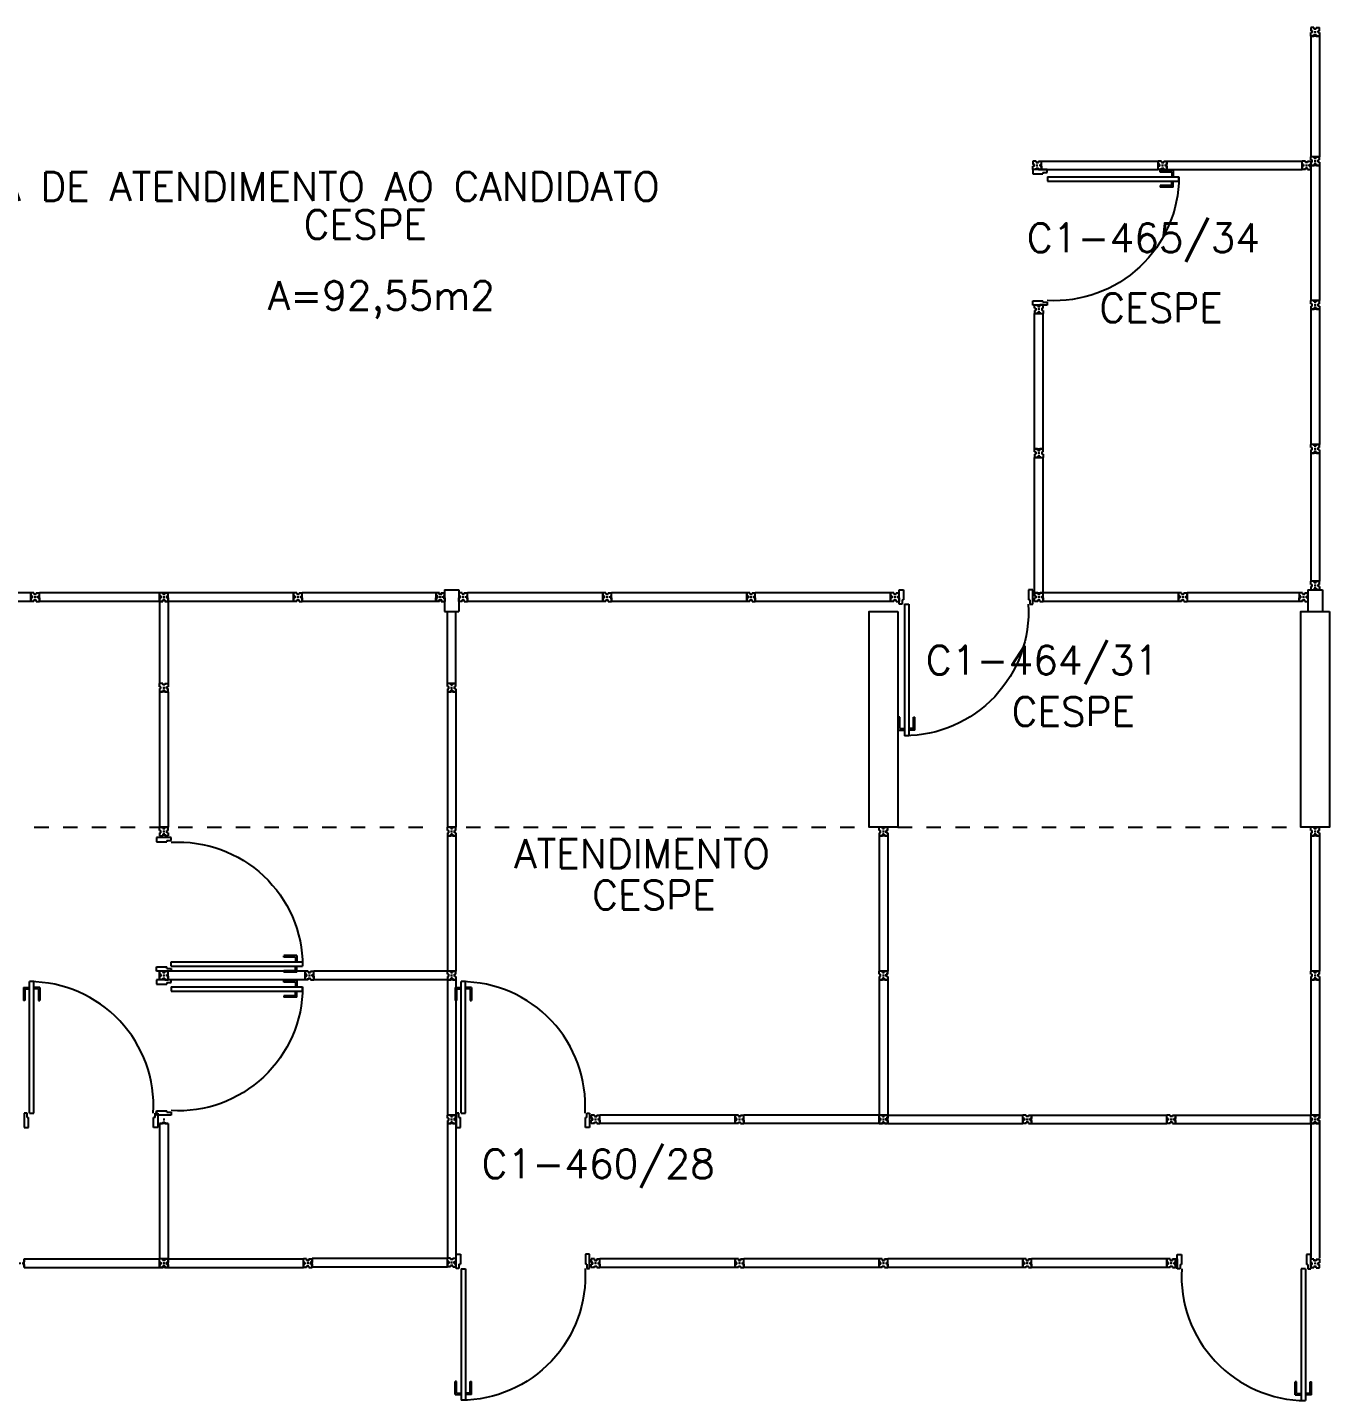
# Model space of a CAD drawing. Extents: x -16 to 243, y 482 to 579.
# Drawn here: x -8.66 to 0.38, y 520.24 to 529.79 of the extents above; entities that cross this region are included whole.
import ezdxf

# ---------------------------------------------------------------- set-up
doc = ezdxf.new("R2010")
doc.units = 0
doc.header["$LTSCALE"] = 0.02
doc.header["$MEASUREMENT"] = 0
doc.linetypes.add('HIDDEN2', pattern=[0.1875, 0.125, -0.0625])
doc.layers.get('0').update_dxf_attribs({"linetype": 'CONTINUOUS'})
for name, color, linetype in [('AREA', 2, 'CONTINUOUS'), ('CENTRO_DE_CUSTO', 1, 'CONTINUOUS'), ('DIV', 2, 'CONTINUOUS'), ('ESTR', 3, 'CONTINUOUS'), ('PROJ', 1, 'HIDDEN2'), ('TEXTO', 2, 'CONTINUOUS'), ('TEXTO-ENDEREÇO', 2, 'CONTINUOUS')]:
    doc.layers.add(name, color=color, linetype=linetype)
doc.styles.add('UNB-100', font='simplex.shx', dxfattribs={"height": 0.2})
doc.styles.add('UNB-100-1', font='simplex.shx', dxfattribs={"height": 0.2})

# ---------------------------------------------------------------- blocks, each defined once
blk = doc.blocks.new('PILAR-SLN')
blk.add_lwpolyline([(0.1973, -42.9698), (0.1973, -44.4698), (-0.0027, -44.4698), (-0.0027, -42.9698)], close=True)
blk = doc.blocks.new('DIVMT-SLN')
for p, q in [((-0.03, 0.03), (-0.03, 0.006)), ((-0.008, 0.03), (-0.03, 0.03)), ((-0.0185, 0.006), (-0.03, 0.006)), ((-0.0185, -0.006), (-0.0185, 0.006)), ((-0.008, 0.03), (-0.008, 0.02)), ((-0.008, 0.02), (0.008, 0.02)), ((-0.0051, 0), (0.0051, 0)), ((0.0051, 0), (-0.0051, 0)), ((-0.0051, 0), (0.0051, 0)), ((0, -0.0051), (0, 0.0051)), ((0, 0.0051), (0, -0.0051)), ((0.008, 0.03), (0.008, 0.02)), ((0.008, 0.03), (0.03, 0.03)), ((0.0205, 0.006), (0.03, 0.006)), ((0.0205, -0.006), (0.0205, 0.006)), ((0.0205, 0.006), (0.0205, -0.006)), ((0.0205, 0.006), (0.03, 0.006)), ((0.97, 0.03), (0.03, 0.03)), ((0.03, 0.006), (0.03, 0.03)), ((0.03, -0.03), (0.03, 0.03)), ((0.03, -0.005), (0.03, 0.005)), ((0.97, -0.03), (0.97, 0.03)), ((0.97, 0.03), (0.97, 0.009)), ((0.97, 0.009), (0.97, 0.027)), ((0.9795, 0.006), (0.97, 0.006)), ((0.97, -0.005), (0.97, 0.005)), ((0.9795, 0.006), (0.9795, -0.006)), ((1.0051, 0), (0.9949, 0)), ((1, 0.0051), (1, -0.0051)), ((-0.0185, -0.006), (-0.03, -0.006)), ((-0.03, -0.03), (-0.03, -0.006)), ((-0.008, -0.03), (-0.03, -0.03)), ((-0.008, -0.03), (-0.008, -0.02)), ((-0.008, -0.02), (0.008, -0.02)), ((0.008, -0.03), (0.008, -0.02)), ((0.008, -0.03), (0.03, -0.03)), ((0.0205, -0.006), (0.03, -0.006)), ((0.0205, -0.006), (0.03, -0.006)), ((0.03, -0.006), (0.03, -0.03)), ((0.97, -0.03), (0.03, -0.03)), ((0.9795, -0.006), (0.97, -0.006)), ((0.97, -0.009), (0.97, -0.027))]:
    blk.add_line(p, q)
blk = doc.blocks.new('MTT-SLN')
for p, q in [((-0.008, 0.03), (-0.03, 0.03)), ((-0.03, 0.03), (-0.03, 0.006)), ((-0.0185, 0.006), (-0.03, 0.006)), ((-0.0185, -0.006), (-0.0185, 0.006)), ((-0.008, 0.03), (-0.008, 0.02)), ((-0.008, 0.02), (0.008, 0.02)), ((-0.0051, 0), (0.0051, 0)), ((0, -0.0051), (0, 0.0051)), ((0.008, 0.03), (0.03, 0.03)), ((0.008, 0.03), (0.008, 0.02)), ((0.0205, -0.006), (0.0205, 0.006)), ((0.0205, 0.006), (0.03, 0.006)), ((0.03, 0.006), (0.03, 0.03)), ((-0.03, -0.03), (-0.03, -0.006)), ((-0.0185, -0.006), (-0.03, -0.006)), ((-0.008, -0.03), (-0.03, -0.03)), ((-0.008, -0.02), (0.008, -0.02)), ((-0.008, -0.03), (-0.008, -0.02)), ((0.008, -0.03), (0.008, -0.02)), ((0.008, -0.03), (0.03, -0.03)), ((0.0205, -0.006), (0.03, -0.006)), ((0.03, -0.006), (0.03, -0.03))]:
    blk.add_line(p, q)
blk = doc.blocks.new('PDV2E-SLN')
at = {"layer": 'DIV'}
for p, q in [((0.0654, 0.0505), (0.0654, 0.9647)), ((0.0954, 0.9647), (0.0654, 0.9647)), ((0.0954, 0.0505), (0.0954, 0.9647)), ((0.0494, 0.05), (0.0293, 0.05)), ((0.0293, 0.05), (0.0293, 0.0347)), ((0.0293, 0.035), (0.0293, -0.035)), ((0.0494, 0.0199), (0.0494, 0.05)), ((0.0494, 0.0199), (0.0593, 0.0199)), ((0.0593, -0.05), (0.0593, 0.0199)), ((0.0654, 0.0505), (0.0954, 0.0505)), ((0.9279, -0.05), (0.9279, 0.0199)), ((0.9378, 0.0199), (0.9279, 0.0199)), ((0.9378, 0.05), (0.9579, 0.05)), ((0.9378, 0.0199), (0.9378, 0.05)), ((0.9579, 0.05), (0.9579, 0.0347)), ((0.9579, 0.035), (0.9579, -0.035)), ((0.0293, -0.035), (0.0293, -0.05)), ((0.0293, -0.05), (0.0593, -0.05)), ((0.9579, -0.05), (0.9279, -0.05)), ((0.9579, -0.035), (0.9579, -0.05))]:
    blk.add_line(p, q, dxfattribs=at)
at = {"layer": 'DIV', "color": 1}
for p, q in [((0.0229, 0.9247), (0.0629, 0.9247)), ((0.0229, 0.9247), (0.0229, 0.8347)), ((0.0329, 0.9147), (0.0629, 0.9147)), ((0.0329, 0.9147), (0.0329, 0.8347)), ((0.1375, 0.9247), (0.0975, 0.9247)), ((0.1275, 0.9147), (0.0975, 0.9147)), ((0.1275, 0.9147), (0.1275, 0.8347)), ((0.1375, 0.9247), (0.1375, 0.8347)), ((0.0329, 0.8347), (0.023, 0.8347)), ((0.1275, 0.8347), (0.1374, 0.8347))]:
    blk.add_line(p, q, dxfattribs=at)
blk.add_arc((0.063, 0.1004), 0.8643, 356.65497, 89.84361, dxfattribs=at)
blk = doc.blocks.new('PDV2D-SLN')
at = {"layer": 'DIV'}
for p, q in [((0.0299, 0.05), (0.0599, 0.05)), ((0.0299, 0.035), (0.0299, 0.05)), ((0.0299, -0.035), (0.0299, 0.035)), ((0.0599, 0.05), (0.0599, -0.0199)), ((0.9412, 0.05), (0.9412, -0.0199)), ((0.9712, 0.05), (0.9412, 0.05)), ((0.9712, 0.035), (0.9712, 0.05)), ((0.9712, -0.035), (0.9712, 0.035)), ((0.0299, -0.05), (0.0299, -0.0347)), ((0.05, -0.05), (0.0299, -0.05)), ((0.05, -0.0199), (0.0599, -0.0199)), ((0.05, -0.0199), (0.05, -0.05)), ((0.0787, -0.0505), (0.1087, -0.0505)), ((0.0787, -0.0505), (0.0787, -0.9647)), ((0.1087, -0.0505), (0.1087, -0.9647)), ((0.9512, -0.0199), (0.9412, -0.0199)), ((0.9512, -0.0199), (0.9512, -0.05)), ((0.9512, -0.05), (0.9712, -0.05)), ((0.9712, -0.05), (0.9712, -0.0347)), ((0.1087, -0.9647), (0.0787, -0.9647))]:
    blk.add_line(p, q, dxfattribs=at)
at = {"layer": 'DIV', "color": 1}
for p, q in [((0.0362, -0.9247), (0.0362, -0.8347)), ((0.0462, -0.8347), (0.0364, -0.8347)), ((0.0462, -0.9147), (0.0462, -0.8347)), ((0.1409, -0.9147), (0.1409, -0.8347)), ((0.1409, -0.8347), (0.1507, -0.8347)), ((0.1509, -0.9247), (0.1509, -0.8347)), ((0.0362, -0.9247), (0.0763, -0.9247)), ((0.0462, -0.9147), (0.0763, -0.9147)), ((0.1409, -0.9147), (0.1108, -0.9147)), ((0.1509, -0.9247), (0.1108, -0.9247))]:
    blk.add_line(p, q, dxfattribs=at)
blk.add_arc((0.0764, -0.1004), 0.8643, 270.15639, 3.34503, dxfattribs=at)

msp = doc.modelspace()

# ---------------------------------------------------------------- linework, layer by layer
at = {"layer": 'DIV'}
for p, q in [((0.2541, 529.7252), (0.2751, 529.7252)), ((0.3141, 529.7252), (0.2541, 529.7252)), ((0.2541, 529.7252), (0.2541, 528.8869)), ((0.2751, 529.7252), (0.2571, 529.7252)), ((0.2781, 529.7347), (0.2781, 529.7252)), ((0.2781, 529.7347), (0.2901, 529.7347)), ((0.279, 529.7552), (0.2892, 529.7552)), ((0.2891, 529.7252), (0.2791, 529.7252)), ((0.2841, 529.7603), (0.2841, 529.7501)), ((0.2901, 529.7347), (0.2901, 529.7252)), ((0.2931, 529.7252), (0.3111, 529.7252)), ((0.3141, 529.7252), (0.3141, 528.8869)), ((-1.6173, 528.8569), (-0.8059, 528.8569)), ((-1.6173, 528.7969), (-1.6173, 528.8569)), ((-0.8059, 528.7969), (-0.8059, 528.8569)), ((0.3141, 528.8869), (0.2541, 528.8869)), ((0.2541, 528.8649), (0.2541, 528.8869)), ((0.2781, 528.8869), (0.2541, 528.8869)), ((0.2541, 528.8649), (0.2641, 528.8649)), ((0.2541, 528.8489), (0.2541, 528.8269)), ((0.2541, 528.8489), (0.2641, 528.8489)), ((0.2641, 528.8489), (0.2641, 528.8649)), ((0.2781, 528.8774), (0.2781, 528.8869)), ((0.2781, 528.8774), (0.2781, 528.8869)), ((0.2781, 528.8774), (0.2901, 528.8774)), ((0.2901, 528.8774), (0.2781, 528.8774)), ((0.279, 528.8569), (0.2892, 528.8569)), ((0.2892, 528.8569), (0.279, 528.8569)), ((0.2891, 528.8869), (0.2791, 528.8869)), ((0.2841, 528.8518), (0.2841, 528.862)), ((0.2841, 528.862), (0.2841, 528.8518)), ((0.2841, 528.8518), (0.2841, 528.862)), ((0.2901, 528.8774), (0.2901, 528.8869)), ((0.2901, 528.8774), (0.2901, 528.8869)), ((0.2901, 528.8869), (0.3141, 528.8869)), ((0.3041, 528.8489), (0.3041, 528.8649)), ((0.3141, 528.8649), (0.3041, 528.8649)), ((0.3141, 528.8489), (0.3041, 528.8489)), ((0.3141, 528.8649), (0.3141, 528.8869)), ((0.3141, 528.8489), (0.3141, 528.8269)), ((-1.6173, 528.7969), (-0.8059, 528.7969)), ((0.2541, 528.8269), (0.2781, 528.8269)), ((0.2901, 528.8384), (0.2781, 528.8384)), ((0.2781, 528.8384), (0.2781, 528.8269)), ((0.2901, 528.8384), (0.2901, 528.8269)), ((0.3141, 528.8269), (0.2901, 528.8269)), ((0.279, 526.8569), (0.2892, 526.8569)), ((0.2841, 526.862), (0.2841, 526.8518)), ((0.2541, 526.8269), (0.2751, 526.8269)), ((0.3141, 526.8269), (0.2541, 526.8269)), ((0.2541, 526.8269), (0.2541, 525.9369)), ((0.2751, 526.8269), (0.2571, 526.8269)), ((0.2781, 526.8364), (0.2781, 526.8269)), ((0.2781, 526.8364), (0.2901, 526.8364)), ((0.2891, 526.8269), (0.2791, 526.8269)), ((0.2901, 526.8364), (0.2901, 526.8269)), ((0.2931, 526.8269), (0.3111, 526.8269)), ((0.3141, 526.8269), (0.3141, 525.9369)), ((0.3141, 525.9369), (0.2541, 525.9369)), ((0.2541, 525.9149), (0.2541, 525.9369)), ((0.2781, 525.9369), (0.2541, 525.9369)), ((0.2541, 525.9149), (0.2641, 525.9149)), ((0.2541, 525.8989), (0.2541, 525.8769)), ((0.2541, 525.8989), (0.2641, 525.8989)), ((0.2641, 525.8989), (0.2641, 525.9149)), ((0.2781, 525.9274), (0.2781, 525.9369)), ((0.2781, 525.9274), (0.2781, 525.9369)), ((0.2781, 525.9274), (0.2901, 525.9274)), ((0.2901, 525.9274), (0.2781, 525.9274)), ((0.279, 525.9069), (0.2892, 525.9069)), ((0.2892, 525.9069), (0.279, 525.9069)), ((0.2891, 525.9369), (0.2791, 525.9369)), ((0.2841, 525.9018), (0.2841, 525.912)), ((0.2841, 525.912), (0.2841, 525.9018)), ((0.2841, 525.9018), (0.2841, 525.912)), ((0.2901, 525.9274), (0.2901, 525.9369)), ((0.2901, 525.9274), (0.2901, 525.9369)), ((0.2901, 525.9369), (0.3141, 525.9369)), ((0.3041, 525.8989), (0.3041, 525.9149)), ((0.3141, 525.9149), (0.3041, 525.9149)), ((0.3141, 525.8989), (0.3041, 525.8989)), ((0.3141, 525.9149), (0.3141, 525.9369)), ((0.3141, 525.8989), (0.3141, 525.8769)), ((-8.6189, 525.8569), (-8.6409, 525.8569)), ((-8.6409, 525.8569), (-8.6409, 525.8329)), ((-8.6294, 525.8329), (-8.6409, 525.8329)), ((-8.6409, 525.7969), (-8.6409, 525.8209)), ((-8.6294, 525.8209), (-8.6409, 525.8209)), ((-8.6189, 525.7969), (-8.6409, 525.7969)), ((-8.6294, 525.8209), (-8.6294, 525.8329)), ((-8.6189, 525.8569), (-8.6189, 525.8469)), ((-8.6189, 525.8469), (-8.6029, 525.8469)), ((-8.6189, 525.8069), (-8.6029, 525.8069)), ((-8.6189, 525.7969), (-8.6189, 525.8069)), ((-8.616, 525.8269), (-8.6058, 525.8269)), ((-8.6058, 525.8269), (-8.616, 525.8269)), ((-8.616, 525.8269), (-8.6058, 525.8269)), ((-8.6109, 525.832), (-8.6109, 525.8218)), ((-8.6109, 525.8218), (-8.6109, 525.832)), ((-8.6029, 525.8569), (-8.5809, 525.8569)), ((-8.6029, 525.8569), (-8.6029, 525.8469)), ((-8.6029, 525.7969), (-8.6029, 525.8069)), ((-8.6029, 525.7969), (-8.5809, 525.7969)), ((-8.5904, 525.8329), (-8.5809, 525.8329)), ((-8.5904, 525.8329), (-8.5904, 525.8209)), ((-8.5904, 525.8209), (-8.5904, 525.8329)), ((-8.5904, 525.8329), (-8.5809, 525.8329)), ((-8.5904, 525.8209), (-8.5809, 525.8209)), ((-8.5904, 525.8209), (-8.5809, 525.8209)), ((-8.5809, 525.7969), (-8.5809, 525.8569)), ((-8.5809, 525.8329), (-8.5809, 525.8569)), ((-7.7459, 525.8569), (-8.5809, 525.8569)), ((-8.5809, 525.8219), (-8.5809, 525.8319)), ((-8.5809, 525.8209), (-8.5809, 525.7969)), ((-7.7459, 525.7969), (-8.5809, 525.7969)), ((-7.7459, 525.8569), (-7.7459, 525.8359)), ((-7.7459, 525.7969), (-7.7459, 525.8569)), ((-7.7239, 525.8569), (-7.7459, 525.8569)), ((-7.7459, 525.8569), (-7.7459, 525.8329)), ((-7.6859, 525.8569), (-7.7459, 525.8569)), ((-7.7459, 525.8349), (-7.7459, 525.8569)), ((-7.7219, 525.8569), (-7.7459, 525.8569)), ((-7.7459, 525.8359), (-7.7459, 525.8539)), ((-7.7459, 525.8349), (-7.7359, 525.8349)), ((-7.7364, 525.8329), (-7.7459, 525.8329)), ((-7.7344, 525.8329), (-7.7459, 525.8329)), ((-7.7459, 525.8219), (-7.7459, 525.8319)), ((-7.7364, 525.8209), (-7.7459, 525.8209)), ((-7.7459, 525.7969), (-7.7459, 525.8209)), ((-7.7344, 525.8209), (-7.7459, 525.8209)), ((-7.7459, 525.8189), (-7.7459, 525.7969)), ((-7.7459, 525.8189), (-7.7359, 525.8189)), ((-7.7459, 525.8179), (-7.7459, 525.7999)), ((-7.7239, 525.7969), (-7.7459, 525.7969)), ((-7.7459, 525.7969), (-7.7219, 525.7969)), ((-7.7459, 525.7969), (-7.7459, 525.2269)), ((-7.7364, 525.8329), (-7.7364, 525.8209)), ((-7.7359, 525.8189), (-7.7359, 525.8349)), ((-7.7344, 525.8209), (-7.7344, 525.8329)), ((-7.7239, 525.8569), (-7.7239, 525.8469)), ((-7.7239, 525.8469), (-7.7079, 525.8469)), ((-7.7239, 525.8069), (-7.7079, 525.8069)), ((-7.7239, 525.7969), (-7.7239, 525.8069)), ((-7.7219, 525.8474), (-7.7219, 525.8569)), ((-7.7219, 525.8474), (-7.7219, 525.8569)), ((-7.7219, 525.8474), (-7.7099, 525.8474)), ((-7.7099, 525.8474), (-7.7219, 525.8474)), ((-7.7099, 525.8084), (-7.7219, 525.8084)), ((-7.7219, 525.8084), (-7.7219, 525.7969)), ((-7.7108, 525.8269), (-7.721, 525.8269)), ((-7.721, 525.8269), (-7.7108, 525.8269)), ((-7.7108, 525.8269), (-7.721, 525.8269)), ((-7.721, 525.8269), (-7.7108, 525.8269)), ((-7.721, 525.8269), (-7.7108, 525.8269)), ((-7.7108, 525.8269), (-7.721, 525.8269)), ((-7.7109, 525.8569), (-7.7209, 525.8569)), ((-7.7159, 525.832), (-7.7159, 525.8218)), ((-7.7159, 525.832), (-7.7159, 525.8218)), ((-7.7159, 525.8218), (-7.7159, 525.832)), ((-7.7159, 525.8218), (-7.7159, 525.832)), ((-7.7159, 525.832), (-7.7159, 525.8218)), ((-7.7159, 525.8218), (-7.7159, 525.832)), ((-7.7099, 525.8474), (-7.7099, 525.8569)), ((-7.7099, 525.8474), (-7.7099, 525.8569)), ((-7.7099, 525.8569), (-7.6859, 525.8569)), ((-7.7099, 525.8084), (-7.7099, 525.7969)), ((-7.6859, 525.7969), (-7.7099, 525.7969)), ((-7.7079, 525.8569), (-7.6859, 525.8569)), ((-7.7079, 525.8569), (-7.7079, 525.8469)), ((-7.7079, 525.7969), (-7.7079, 525.8069)), ((-7.7079, 525.7969), (-7.6859, 525.7969)), ((-7.6959, 525.8189), (-7.6959, 525.8349)), ((-7.6859, 525.8349), (-7.6959, 525.8349)), ((-7.6859, 525.8189), (-7.6959, 525.8189)), ((-7.6954, 525.8329), (-7.6859, 525.8329)), ((-7.6954, 525.8329), (-7.6954, 525.8209)), ((-7.6954, 525.8209), (-7.6954, 525.8329)), ((-7.6954, 525.8329), (-7.6859, 525.8329)), ((-7.6954, 525.8209), (-7.6859, 525.8209)), ((-7.6954, 525.8209), (-7.6859, 525.8209)), ((-7.6859, 525.7969), (-7.6859, 525.8569)), ((-7.6859, 525.8329), (-7.6859, 525.8569)), ((-6.8145, 525.8569), (-7.6859, 525.8569)), ((-7.6859, 525.8349), (-7.6859, 525.8569)), ((-7.6859, 525.8219), (-7.6859, 525.8319)), ((-7.6859, 525.8209), (-7.6859, 525.7969)), ((-7.6859, 525.8189), (-7.6859, 525.7969)), ((-6.8145, 525.7969), (-7.6859, 525.7969)), ((-7.6859, 525.7969), (-7.6859, 525.2269)), ((-6.8145, 525.8569), (-6.8145, 525.8359)), ((-6.8145, 525.7969), (-6.8145, 525.8569)), ((-6.7925, 525.8569), (-6.8145, 525.8569)), ((-6.8145, 525.8569), (-6.8145, 525.8329)), ((-6.8145, 525.8359), (-6.8145, 525.8539)), ((-6.805, 525.8329), (-6.8145, 525.8329)), ((-6.803, 525.8329), (-6.8145, 525.8329)), ((-6.8145, 525.8219), (-6.8145, 525.8319)), ((-6.805, 525.8209), (-6.8145, 525.8209)), ((-6.8145, 525.7969), (-6.8145, 525.8209)), ((-6.803, 525.8209), (-6.8145, 525.8209)), ((-6.8145, 525.8179), (-6.8145, 525.7999)), ((-6.7925, 525.7969), (-6.8145, 525.7969)), ((-6.805, 525.8329), (-6.805, 525.8209)), ((-6.803, 525.8209), (-6.803, 525.8329)), ((-6.7925, 525.8569), (-6.7925, 525.8469)), ((-6.7925, 525.8469), (-6.7765, 525.8469)), ((-6.7925, 525.8069), (-6.7765, 525.8069)), ((-6.7925, 525.7969), (-6.7925, 525.8069)), ((-6.7794, 525.8269), (-6.7896, 525.8269)), ((-6.7896, 525.8269), (-6.7794, 525.8269)), ((-6.7794, 525.8269), (-6.7896, 525.8269)), ((-6.7896, 525.8269), (-6.7794, 525.8269)), ((-6.7845, 525.832), (-6.7845, 525.8218)), ((-6.7845, 525.832), (-6.7845, 525.8218)), ((-6.7845, 525.8218), (-6.7845, 525.832)), ((-6.7765, 525.8569), (-6.7545, 525.8569)), ((-6.7765, 525.8569), (-6.7765, 525.8469)), ((-6.7765, 525.7969), (-6.7765, 525.8069)), ((-6.7765, 525.7969), (-6.7545, 525.7969)), ((-6.764, 525.8329), (-6.7545, 525.8329)), ((-6.764, 525.8329), (-6.764, 525.8209)), ((-6.764, 525.8209), (-6.764, 525.8329)), ((-6.764, 525.8329), (-6.7545, 525.8329)), ((-6.764, 525.8209), (-6.7545, 525.8209)), ((-6.764, 525.8209), (-6.7545, 525.8209)), ((-6.7545, 525.7969), (-6.7545, 525.8569)), ((-6.7545, 525.8329), (-6.7545, 525.8569)), ((-5.8231, 525.8569), (-6.7545, 525.8569)), ((-6.7545, 525.8219), (-6.7545, 525.8319)), ((-6.7545, 525.8209), (-6.7545, 525.7969)), ((-5.8231, 525.7969), (-6.7545, 525.7969)), ((-5.8231, 525.8569), (-5.8231, 525.8359)), ((-5.8231, 525.7969), (-5.8231, 525.8569)), ((-5.8011, 525.8569), (-5.8231, 525.8569)), ((-5.8231, 525.8569), (-5.8231, 525.8329)), ((-5.8231, 525.8359), (-5.8231, 525.8539)), ((-5.8136, 525.8329), (-5.8231, 525.8329)), ((-5.8116, 525.8329), (-5.8231, 525.8329)), ((-5.8231, 525.8219), (-5.8231, 525.8319)), ((-5.8136, 525.8209), (-5.8231, 525.8209)), ((-5.8231, 525.7969), (-5.8231, 525.8209)), ((-5.8116, 525.8209), (-5.8231, 525.8209)), ((-5.8231, 525.8179), (-5.8231, 525.7999)), ((-5.8011, 525.7969), (-5.8231, 525.7969)), ((-5.8136, 525.8329), (-5.8136, 525.8209)), ((-5.8116, 525.8209), (-5.8116, 525.8329)), ((-5.8011, 525.8569), (-5.8011, 525.8469)), ((-5.8011, 525.8469), (-5.7851, 525.8469)), ((-5.8011, 525.8069), (-5.7851, 525.8069)), ((-5.8011, 525.7969), (-5.8011, 525.8069)), ((-5.788, 525.8269), (-5.7982, 525.8269)), ((-5.7982, 525.8269), (-5.788, 525.8269)), ((-5.788, 525.8269), (-5.7982, 525.8269)), ((-5.7982, 525.8269), (-5.788, 525.8269)), ((-5.7931, 525.832), (-5.7931, 525.8218)), ((-5.7931, 525.832), (-5.7931, 525.8218)), ((-5.7931, 525.8218), (-5.7931, 525.832)), ((-5.7851, 525.8569), (-5.7631, 525.8569)), ((-5.7851, 525.8569), (-5.7851, 525.8469)), ((-5.7851, 525.7969), (-5.7851, 525.8069)), ((-5.7851, 525.7969), (-5.7631, 525.7969)), ((-5.7726, 525.8329), (-5.7631, 525.8329)), ((-5.7726, 525.8329), (-5.7726, 525.8209)), ((-5.7726, 525.8209), (-5.7726, 525.8329)), ((-5.7726, 525.8329), (-5.7631, 525.8329)), ((-5.7726, 525.8209), (-5.7631, 525.8209)), ((-5.7726, 525.8209), (-5.7631, 525.8209)), ((-5.7659, 525.8769), (-5.6659, 525.8769)), ((-5.7659, 525.8769), (-5.7659, 525.7269)), ((-5.7659, 525.8569), (-5.7659, 525.7969)), ((-5.7631, 525.7969), (-5.7631, 525.8569)), ((-5.7631, 525.8329), (-5.7631, 525.8569)), ((-5.7631, 525.8219), (-5.7631, 525.8319)), ((-5.7631, 525.8209), (-5.7631, 525.7969)), ((-5.6659, 525.8769), (-5.6659, 525.7269)), ((0.1741, 525.8569), (-0.6059, 525.8569)), ((-0.6059, 525.8569), (-0.6059, 525.7969)), ((0.1741, 525.7969), (-0.6059, 525.7969)), ((0.1741, 525.8569), (0.1741, 525.7969)), ((0.2341, 525.8769), (0.2341, 525.7269)), ((0.2341, 525.8769), (0.3341, 525.8769)), ((0.2541, 525.8769), (0.2781, 525.8769)), ((0.2901, 525.8884), (0.2781, 525.8884)), ((0.2781, 525.8884), (0.2781, 525.8769)), ((0.2901, 525.8884), (0.2901, 525.8769)), ((0.3141, 525.8769), (0.2901, 525.8769)), ((0.3341, 525.8769), (0.3341, 525.7269)), ((-5.7659, 525.7269), (-5.6659, 525.7269)), ((-5.7459, 525.2269), (-5.7459, 525.7269)), ((-5.6859, 525.2269), (-5.6859, 525.7269)), ((0.2341, 525.7269), (0.3341, 525.7269)), ((-5.6859, 525.2269), (-5.7459, 525.2269)), ((-5.7459, 525.2049), (-5.7459, 525.2269)), ((-5.7219, 525.2269), (-5.7459, 525.2269)), ((-5.7219, 525.2174), (-5.7219, 525.2269)), ((-5.7219, 525.2174), (-5.7219, 525.2269)), ((-5.7109, 525.2269), (-5.7209, 525.2269)), ((-5.7099, 525.2174), (-5.7099, 525.2269)), ((-5.7099, 525.2174), (-5.7099, 525.2269)), ((-5.7099, 525.2269), (-5.6859, 525.2269)), ((-5.6859, 525.2049), (-5.6859, 525.2269)), ((-5.7459, 525.2049), (-5.7359, 525.2049)), ((-5.7459, 525.1889), (-5.7459, 525.1669)), ((-5.7459, 525.1889), (-5.7359, 525.1889)), ((-5.7459, 525.1669), (-5.7219, 525.1669)), ((-5.7359, 525.1889), (-5.7359, 525.2049)), ((-5.7219, 525.2174), (-5.7099, 525.2174)), ((-5.7099, 525.2174), (-5.7219, 525.2174)), ((-5.7099, 525.1784), (-5.7219, 525.1784)), ((-5.7219, 525.1784), (-5.7219, 525.1669)), ((-5.721, 525.1969), (-5.7108, 525.1969)), ((-5.7108, 525.1969), (-5.721, 525.1969)), ((-5.7159, 525.1918), (-5.7159, 525.202)), ((-5.7159, 525.202), (-5.7159, 525.1918)), ((-5.7159, 525.1918), (-5.7159, 525.202)), ((-5.7099, 525.1784), (-5.7099, 525.1669)), ((-5.6859, 525.1669), (-5.7099, 525.1669)), ((-5.6959, 525.1889), (-5.6959, 525.2049)), ((-5.6859, 525.2049), (-5.6959, 525.2049)), ((-5.6859, 525.1889), (-5.6959, 525.1889)), ((-5.6859, 525.1889), (-5.6859, 525.1669)), ((-7.6859, 524.2269), (-7.7459, 524.2269)), ((-7.7459, 524.2049), (-7.7459, 524.2269)), ((-7.7219, 524.2269), (-7.7459, 524.2269)), ((-7.7459, 524.2049), (-7.7359, 524.2049)), ((-7.7459, 524.1889), (-7.7459, 524.1669)), ((-7.7459, 524.1889), (-7.7359, 524.1889)), ((-7.7359, 524.1889), (-7.7359, 524.2049)), ((-7.7219, 524.2174), (-7.7219, 524.2269)), ((-7.7219, 524.2174), (-7.7219, 524.2269)), ((-7.7219, 524.2174), (-7.7099, 524.2174)), ((-7.7099, 524.2174), (-7.7219, 524.2174)), ((-7.7099, 524.1784), (-7.7219, 524.1784)), ((-7.7219, 524.1784), (-7.7219, 524.1669)), ((-7.721, 524.1969), (-7.7108, 524.1969)), ((-7.7108, 524.1969), (-7.721, 524.1969)), ((-7.7109, 524.2269), (-7.7209, 524.2269)), ((-5.6859, 524.2269), (-5.7459, 524.2269)), ((-5.7459, 524.2049), (-5.7459, 524.2269)), ((-5.7219, 524.2269), (-5.7459, 524.2269)), ((-5.7459, 524.2049), (-5.7359, 524.2049)), ((-5.7459, 524.1889), (-5.7459, 524.1669)), ((-5.7459, 524.1889), (-5.7359, 524.1889)), ((-5.7359, 524.1889), (-5.7359, 524.2049)), ((-5.7219, 524.2174), (-5.7219, 524.2269)), ((-5.7219, 524.2174), (-5.7219, 524.2269)), ((-5.7219, 524.2174), (-5.7099, 524.2174)), ((-5.7099, 524.2174), (-5.7219, 524.2174)), ((-5.7099, 524.1784), (-5.7219, 524.1784)), ((-5.7219, 524.1784), (-5.7219, 524.1669)), ((-5.721, 524.1969), (-5.7108, 524.1969)), ((-5.7108, 524.1969), (-5.721, 524.1969)), ((-5.7109, 524.2269), (-5.7209, 524.2269)), ((-5.7159, 524.1918), (-5.7159, 524.202)), ((-5.7159, 524.202), (-5.7159, 524.1918)), ((-5.7159, 524.1918), (-5.7159, 524.202)), ((-5.7099, 524.2174), (-5.7099, 524.2269)), ((-5.7099, 524.2174), (-5.7099, 524.2269)), ((-5.7099, 524.2269), (-5.6859, 524.2269)), ((-5.7099, 524.1784), (-5.7099, 524.1669)), ((-5.6959, 524.1889), (-5.6959, 524.2049)), ((-5.6859, 524.2049), (-5.6959, 524.2049)), ((-5.6859, 524.1889), (-5.6959, 524.1889)), ((-5.6859, 524.2049), (-5.6859, 524.2269)), ((-5.6859, 524.1889), (-5.6859, 524.1669)), ((-2.6859, 524.2269), (-2.7459, 524.2269)), ((-2.7459, 524.2049), (-2.7459, 524.2269)), ((-2.7219, 524.2269), (-2.7459, 524.2269)), ((-2.7459, 524.2049), (-2.7359, 524.2049)), ((-2.7459, 524.1889), (-2.7459, 524.1669)), ((-2.7459, 524.1889), (-2.7359, 524.1889)), ((-2.7359, 524.1889), (-2.7359, 524.2049)), ((-2.7219, 524.2174), (-2.7219, 524.2269)), ((-2.7219, 524.2174), (-2.7219, 524.2269)), ((-2.7219, 524.2174), (-2.7099, 524.2174)), ((-2.7099, 524.2174), (-2.7219, 524.2174)), ((-2.7099, 524.1784), (-2.7219, 524.1784)), ((-2.7219, 524.1784), (-2.7219, 524.1669)), ((-2.721, 524.1969), (-2.7108, 524.1969)), ((-2.7108, 524.1969), (-2.721, 524.1969)), ((-2.7109, 524.2269), (-2.7209, 524.2269)), ((-2.7159, 524.1918), (-2.7159, 524.202)), ((-2.7159, 524.202), (-2.7159, 524.1918)), ((-2.7159, 524.1918), (-2.7159, 524.202)), ((-2.7099, 524.2174), (-2.7099, 524.2269)), ((-2.7099, 524.2174), (-2.7099, 524.2269)), ((-2.7099, 524.2269), (-2.6859, 524.2269)), ((-2.7099, 524.1784), (-2.7099, 524.1669)), ((-2.6959, 524.1889), (-2.6959, 524.2049)), ((-2.6859, 524.2049), (-2.6959, 524.2049)), ((-2.6859, 524.1889), (-2.6959, 524.1889)), ((-2.6859, 524.2049), (-2.6859, 524.2269)), ((-2.6859, 524.1889), (-2.6859, 524.1669)), ((0.3141, 524.2269), (0.2541, 524.2269)), ((0.2541, 524.2049), (0.2541, 524.2269)), ((0.2781, 524.2269), (0.2541, 524.2269)), ((0.2541, 524.2049), (0.2641, 524.2049)), ((0.2541, 524.1889), (0.2541, 524.1669)), ((0.2541, 524.1889), (0.2641, 524.1889)), ((0.2641, 524.1889), (0.2641, 524.2049)), ((0.2781, 524.2174), (0.2781, 524.2269)), ((0.2781, 524.2174), (0.2781, 524.2269)), ((0.2781, 524.2174), (0.2901, 524.2174)), ((0.2901, 524.2174), (0.2781, 524.2174)), ((0.2901, 524.1784), (0.2781, 524.1784)), ((0.2781, 524.1784), (0.2781, 524.1669)), ((0.279, 524.1969), (0.2892, 524.1969)), ((0.2892, 524.1969), (0.279, 524.1969)), ((0.2891, 524.2269), (0.2791, 524.2269)), ((0.2841, 524.1918), (0.2841, 524.202)), ((0.2841, 524.202), (0.2841, 524.1918)), ((0.2841, 524.1918), (0.2841, 524.202)), ((0.2901, 524.2174), (0.2901, 524.2269)), ((0.2901, 524.2174), (0.2901, 524.2269)), ((0.2901, 524.2269), (0.3141, 524.2269)), ((0.2901, 524.1784), (0.2901, 524.1669)), ((0.3041, 524.1889), (0.3041, 524.2049)), ((0.3141, 524.2049), (0.3041, 524.2049)), ((0.3141, 524.1889), (0.3041, 524.1889)), ((0.3141, 524.2049), (0.3141, 524.2269)), ((0.3141, 524.1889), (0.3141, 524.1669)), ((-7.7459, 524.1669), (-7.7219, 524.1669)), ((-5.7459, 524.1669), (-5.7219, 524.1669)), ((-5.6859, 524.1669), (-5.7099, 524.1669)), ((-2.7459, 524.1669), (-2.7219, 524.1669)), ((-2.6859, 524.1669), (-2.7099, 524.1669)), ((0.2541, 524.1669), (0.2781, 524.1669)), ((0.3141, 524.1669), (0.2901, 524.1669)), ((-7.7459, 523.2269), (-7.7459, 523.2059)), ((-7.7459, 523.1669), (-7.7459, 523.2269)), ((-7.7239, 523.2269), (-7.7459, 523.2269)), ((-7.7459, 523.2269), (-7.7459, 523.2029)), ((-7.7459, 523.2059), (-7.7459, 523.2239)), ((-7.7239, 523.2269), (-7.7239, 523.2169)), ((-7.7079, 523.2269), (-7.6859, 523.2269)), ((-7.7079, 523.2269), (-7.7079, 523.2169)), ((-6.7345, 523.2269), (-7.6859, 523.2269)), ((-7.6859, 523.1669), (-7.6859, 523.2269)), ((-7.6859, 523.2029), (-7.6859, 523.2269)), ((-6.7345, 523.2269), (-6.7345, 523.2059)), ((-6.7345, 523.1669), (-6.7345, 523.2269)), ((-6.7125, 523.2269), (-6.7345, 523.2269)), ((-6.7345, 523.2269), (-6.7345, 523.2029)), ((-6.7345, 523.2059), (-6.7345, 523.2239)), ((-6.7125, 523.2269), (-6.7125, 523.2169)), ((-6.6965, 523.2269), (-6.6745, 523.2269)), ((-6.6965, 523.2269), (-6.6965, 523.2169)), ((-6.6745, 523.1669), (-6.6745, 523.2269)), ((-6.6745, 523.2029), (-6.6745, 523.2269)), ((-5.7431, 523.2269), (-6.6745, 523.2269)), ((-7.7364, 523.2029), (-7.7459, 523.2029)), ((-7.7344, 523.2029), (-7.7459, 523.2029)), ((-7.7459, 523.1919), (-7.7459, 523.2019)), ((-7.7364, 523.1909), (-7.7459, 523.1909)), ((-7.7459, 523.1669), (-7.7459, 523.1909)), ((-7.7344, 523.1909), (-7.7459, 523.1909)), ((-7.7459, 523.1879), (-7.7459, 523.1699)), ((-7.7239, 523.1669), (-7.7459, 523.1669)), ((-7.7364, 523.2029), (-7.7364, 523.1909)), ((-7.7344, 523.1909), (-7.7344, 523.2029)), ((-7.7239, 523.2169), (-7.7079, 523.2169)), ((-7.7239, 523.1769), (-7.7079, 523.1769)), ((-7.7239, 523.1669), (-7.7239, 523.1769)), ((-7.7108, 523.1969), (-7.721, 523.1969)), ((-7.721, 523.1969), (-7.7108, 523.1969)), ((-7.7108, 523.1969), (-7.721, 523.1969)), ((-7.721, 523.1969), (-7.7108, 523.1969)), ((-7.7159, 523.202), (-7.7159, 523.1918)), ((-7.7159, 523.202), (-7.7159, 523.1918)), ((-7.7159, 523.1918), (-7.7159, 523.202)), ((-7.7079, 523.1669), (-7.7079, 523.1769)), ((-7.7079, 523.1669), (-7.6859, 523.1669)), ((-7.6954, 523.2029), (-7.6859, 523.2029)), ((-7.6954, 523.2029), (-7.6954, 523.1909)), ((-7.6954, 523.1909), (-7.6954, 523.2029)), ((-7.6954, 523.2029), (-7.6859, 523.2029)), ((-7.6954, 523.1909), (-7.6859, 523.1909)), ((-7.6954, 523.1909), (-7.6859, 523.1909)), ((-7.6859, 523.1919), (-7.6859, 523.2019)), ((-7.6859, 523.1909), (-7.6859, 523.1669)), ((-6.7345, 523.1669), (-7.6859, 523.1669)), ((-6.725, 523.2029), (-6.7345, 523.2029)), ((-6.723, 523.2029), (-6.7345, 523.2029)), ((-6.7345, 523.1919), (-6.7345, 523.2019)), ((-6.725, 523.1909), (-6.7345, 523.1909)), ((-6.7345, 523.1669), (-6.7345, 523.1909)), ((-6.723, 523.1909), (-6.7345, 523.1909)), ((-6.7345, 523.1879), (-6.7345, 523.1699)), ((-6.7125, 523.1669), (-6.7345, 523.1669)), ((-6.725, 523.2029), (-6.725, 523.1909)), ((-6.723, 523.1909), (-6.723, 523.2029)), ((-6.7125, 523.2169), (-6.6965, 523.2169)), ((-6.7125, 523.1769), (-6.6965, 523.1769)), ((-6.7125, 523.1669), (-6.7125, 523.1769)), ((-6.6994, 523.1969), (-6.7096, 523.1969)), ((-6.7096, 523.1969), (-6.6994, 523.1969)), ((-6.6994, 523.1969), (-6.7096, 523.1969)), ((-6.7096, 523.1969), (-6.6994, 523.1969)), ((-6.7045, 523.202), (-6.7045, 523.1918)), ((-6.7045, 523.202), (-6.7045, 523.1918)), ((-6.7045, 523.1918), (-6.7045, 523.202)), ((-6.6965, 523.1669), (-6.6965, 523.1769)), ((-6.6965, 523.1669), (-6.6745, 523.1669)), ((-6.684, 523.2029), (-6.6745, 523.2029)), ((-6.684, 523.2029), (-6.684, 523.1909)), ((-6.684, 523.1909), (-6.684, 523.2029)), ((-6.684, 523.2029), (-6.6745, 523.2029)), ((-6.684, 523.1909), (-6.6745, 523.1909)), ((-6.684, 523.1909), (-6.6745, 523.1909)), ((-6.6745, 523.1919), (-6.6745, 523.2019)), ((-6.6745, 523.1909), (-6.6745, 523.1669)), ((-5.7431, 523.1669), (-6.6745, 523.1669)), ((-7.7219, 522.1764), (-7.7099, 522.1764)), ((-7.7219, 522.1764), (-7.7219, 522.1669)), ((-7.721, 522.1969), (-7.7108, 522.1969)), ((-7.7159, 522.202), (-7.7159, 522.1918)), ((-7.7099, 522.1764), (-7.7099, 522.1669)), ((-5.7219, 522.1764), (-5.7099, 522.1764)), ((-5.7219, 522.1764), (-5.7219, 522.1669)), ((-5.721, 522.1969), (-5.7108, 522.1969)), ((-5.7159, 522.202), (-5.7159, 522.1918)), ((-5.7099, 522.1764), (-5.7099, 522.1669)), ((-2.7219, 522.1764), (-2.7099, 522.1764)), ((-2.7219, 522.1764), (-2.7219, 522.1669)), ((-2.721, 522.1969), (-2.7108, 522.1969)), ((-2.7159, 522.202), (-2.7159, 522.1918)), ((-2.7099, 522.1764), (-2.7099, 522.1669)), ((0.2781, 522.1764), (0.2901, 522.1764)), ((0.2781, 522.1764), (0.2781, 522.1669)), ((0.279, 522.1969), (0.2892, 522.1969)), ((0.2841, 522.202), (0.2841, 522.1918)), ((0.2901, 522.1764), (0.2901, 522.1669)), ((-7.6859, 522.1669), (-7.7459, 522.1669)), ((-7.7459, 522.1669), (-7.7249, 522.1669)), ((-7.7249, 522.1669), (-7.7429, 522.1669)), ((-7.7109, 522.1669), (-7.7209, 522.1669)), ((-7.7069, 522.1669), (-7.6889, 522.1669)), ((-5.7459, 522.1669), (-5.7459, 521.2318)), ((-5.6859, 522.1669), (-5.7459, 522.1669)), ((-5.7459, 522.1669), (-5.7249, 522.1669)), ((-5.7249, 522.1669), (-5.7429, 522.1669)), ((-5.7109, 522.1669), (-5.7209, 522.1669)), ((-5.7069, 522.1669), (-5.6889, 522.1669)), ((-5.6859, 522.1669), (-5.6859, 521.2318)), ((-2.6859, 522.1669), (-2.7459, 522.1669)), ((-2.7459, 522.1669), (-2.7249, 522.1669)), ((-2.7249, 522.1669), (-2.7429, 522.1669)), ((-2.7109, 522.1669), (-2.7209, 522.1669)), ((-2.7069, 522.1669), (-2.6889, 522.1669)), ((0.2541, 522.1669), (0.2541, 521.2318)), ((0.3141, 522.1669), (0.2541, 522.1669)), ((0.2541, 522.1669), (0.2751, 522.1669)), ((0.2751, 522.1669), (0.2571, 522.1669)), ((0.2891, 522.1669), (0.2791, 522.1669)), ((0.2931, 522.1669), (0.3111, 522.1669)), ((0.3141, 522.1669), (0.3141, 521.2318)), ((-1.7459, 521.2269), (-1.7459, 521.2029)), ((-1.7239, 521.2269), (-1.7459, 521.2269)), ((-1.7239, 521.2269), (-1.7239, 521.2169)), ((-1.7239, 521.2169), (-1.7079, 521.2169)), ((-1.7079, 521.2269), (-1.7079, 521.2169)), ((-1.7079, 521.2269), (-1.6859, 521.2269)), ((-0.7459, 521.2269), (-1.6859, 521.2269)), ((-1.6859, 521.2029), (-1.6859, 521.2269)), ((-1.6859, 521.1669), (-1.6859, 521.2269)), ((-0.7459, 521.1669), (-0.7459, 521.2269)), ((-0.7459, 521.2269), (-0.7459, 521.2059)), ((-0.7459, 521.2269), (-0.7459, 521.2029)), ((-0.7239, 521.2269), (-0.7459, 521.2269)), ((-0.7459, 521.2059), (-0.7459, 521.2239)), ((-0.7239, 521.2269), (-0.7239, 521.2169)), ((-0.7239, 521.2169), (-0.7079, 521.2169)), ((-0.7079, 521.2269), (-0.7079, 521.2169)), ((-0.7079, 521.2269), (-0.6859, 521.2269)), ((-0.6859, 521.2029), (-0.6859, 521.2269)), ((-0.6859, 521.1669), (-0.6859, 521.2269)), ((-7.6859, 521.1669), (-7.7459, 521.1669)), ((-7.7459, 521.1669), (-7.7249, 521.1669)), ((-7.7249, 521.1669), (-7.7429, 521.1669)), ((-7.7219, 521.1764), (-7.7099, 521.1764)), ((-7.7219, 521.1764), (-7.7219, 521.1669)), ((-7.721, 521.1969), (-7.7108, 521.1969)), ((-7.7109, 521.1669), (-7.7209, 521.1669)), ((-7.7159, 521.202), (-7.7159, 521.1918)), ((-7.7099, 521.1764), (-7.7099, 521.1669)), ((-7.7069, 521.1669), (-7.6889, 521.1669)), ((-1.7344, 521.2029), (-1.7459, 521.2029)), ((-1.7344, 521.1909), (-1.7459, 521.1909)), ((-1.7459, 521.1669), (-1.7459, 521.1909)), ((-1.7239, 521.1669), (-1.7459, 521.1669)), ((-1.7344, 521.1909), (-1.7344, 521.2029)), ((-1.7239, 521.1669), (-1.7239, 521.1769)), ((-1.7239, 521.1769), (-1.7079, 521.1769)), ((-1.721, 521.1969), (-1.7108, 521.1969)), ((-1.7108, 521.1969), (-1.721, 521.1969)), ((-1.721, 521.1969), (-1.7108, 521.1969)), ((-1.7159, 521.1918), (-1.7159, 521.202)), ((-1.7159, 521.202), (-1.7159, 521.1918)), ((-1.7079, 521.1669), (-1.7079, 521.1769)), ((-1.7079, 521.1669), (-1.6859, 521.1669)), ((-1.6954, 521.2029), (-1.6859, 521.2029)), ((-1.6954, 521.1909), (-1.6954, 521.2029)), ((-1.6954, 521.2029), (-1.6954, 521.1909)), ((-1.6954, 521.2029), (-1.6859, 521.2029)), ((-1.6954, 521.1909), (-1.6859, 521.1909)), ((-1.6954, 521.1909), (-1.6859, 521.1909)), ((-1.6859, 521.1919), (-1.6859, 521.2019)), ((-1.6859, 521.1909), (-1.6859, 521.1669)), ((-0.7459, 521.1669), (-1.6859, 521.1669)), ((-0.7364, 521.2029), (-0.7459, 521.2029)), ((-0.7344, 521.2029), (-0.7459, 521.2029)), ((-0.7459, 521.1919), (-0.7459, 521.2019)), ((-0.7364, 521.1909), (-0.7459, 521.1909)), ((-0.7344, 521.1909), (-0.7459, 521.1909)), ((-0.7459, 521.1669), (-0.7459, 521.1909)), ((-0.7459, 521.1879), (-0.7459, 521.1699)), ((-0.7239, 521.1669), (-0.7459, 521.1669)), ((-0.7364, 521.2029), (-0.7364, 521.1909)), ((-0.7344, 521.1909), (-0.7344, 521.2029)), ((-0.7239, 521.1669), (-0.7239, 521.1769)), ((-0.7239, 521.1769), (-0.7079, 521.1769)), ((-0.7108, 521.1969), (-0.721, 521.1969)), ((-0.721, 521.1969), (-0.7108, 521.1969)), ((-0.7108, 521.1969), (-0.721, 521.1969)), ((-0.721, 521.1969), (-0.7108, 521.1969)), ((-0.7159, 521.202), (-0.7159, 521.1918)), ((-0.7159, 521.1918), (-0.7159, 521.202)), ((-0.7159, 521.202), (-0.7159, 521.1918)), ((-0.7079, 521.1669), (-0.7079, 521.1769)), ((-0.7079, 521.1669), (-0.6859, 521.1669)), ((-0.6954, 521.2029), (-0.6859, 521.2029)), ((-0.6954, 521.1909), (-0.6954, 521.2029)), ((-0.6954, 521.2029), (-0.6954, 521.1909)), ((-0.6954, 521.2029), (-0.6859, 521.2029)), ((-0.6954, 521.1909), (-0.6859, 521.1909)), ((-0.6954, 521.1909), (-0.6859, 521.1909)), ((-0.6859, 521.1919), (-0.6859, 521.2019)), ((-0.6859, 521.1909), (-0.6859, 521.1669))]:
    msp.add_line(p, q, dxfattribs=at)
msp.add_lwpolyline([(-0.6859, 521.2269), (-0.6748, 521.2268), (-0.6749, 521.1669), (-0.6859, 521.1669)], close=True, dxfattribs=at)
at = {"layer": 'PROJ', "ltscale": 3}
for p, q in [((-8.6159, 524.2269), (-5.8159, 524.2269)), ((-5.6159, 524.2269), (-2.8159, 524.2269)), ((-2.6159, 524.2269), (0.1841, 524.2269))]:
    msp.add_line(p, q, dxfattribs=at)

# ---------------------------------------------------------------- block references
at = {"layer": 'DIV'}
for name, p in [('MTT-SLN', (0.2841, 529.7552)), ('MTT-SLN', (-1.6473, 528.8269)), ('MTT-SLN', (-0.7759, 528.8269)), ('DIVMT-SLN', (-9.6109, 525.8269)), ('MTT-SLN', (-5.7959, 525.8269)), ('DIVMT-SLN', (-5.6359, 525.8269)), ('DIVMT-SLN', (-4.6359, 525.8269)), ('DIVMT-SLN', (-3.6359, 525.8269)), ('MTT-SLN', (-2.6359, 525.8269)), ('DIVMT-SLN', (-1.6359, 525.8269)), ('MTT-SLN', (-0.6359, 525.8269)), ('MTT-SLN', (0.2041, 525.8269)), ('PDV2E-SLN', (-8.7149, 522.1891)), ('PDV2E-SLN', (-5.7149, 522.1891)), ('DIVMT-SLN', (-4.7159, 522.1969)), ('DIVMT-SLN', (-3.7159, 522.1969)), ('DIVMT-SLN', (-4.7159, 521.1969)), ('DIVMT-SLN', (-3.7159, 521.1969)), ('DIVMT-SLN', (-2.7159, 521.1969))]:
    msp.add_blockref(name, p, dxfattribs=at)
at = {"layer": 'DIV', "xscale": -1}
for name, p in [('DIVMT-SLN', (0.2241, 528.8269)), ('MTT-SLN', (-7.7159, 525.1969)), ('DIVMT-SLN', (-1.7159, 522.1969)), ('DIVMT-SLN', (-0.7159, 522.1969)), ('DIVMT-SLN', (0.2841, 522.1969)), ('DIVMT-SLN', (-7.7159, 521.1969)), ('DIVMT-SLN', (-6.7159, 521.1969)), ('DIVMT-SLN', (-5.7159, 521.2018)), ('MTT-SLN', (0.2841, 521.1947))]:
    msp.add_blockref(name, p, dxfattribs=at)
at = {"layer": 'DIV'}
for name, p, rotation in [('DIVMT-SLN', (0.2841, 527.8569), 90), ('DIVMT-SLN', (-1.6359, 527.8269), 270), ('DIVMT-SLN', (0.2841, 526.8569), 90), ('DIVMT-SLN', (-1.6359, 526.8269), 270), ('DIVMT-SLN', (-7.7159, 524.1969), 90), ('DIVMT-SLN', (-5.7159, 524.1969), 90), ('DIVMT-SLN', (-5.7159, 523.1969), 90), ('DIVMT-SLN', (-2.7159, 523.1969), 90), ('DIVMT-SLN', (0.2841, 523.1969), 90), ('DIVMT-SLN', (-5.7159, 522.1969), 90), ('DIVMT-SLN', (-2.7159, 522.1969), 90), ('DIVMT-SLN', (0.2841, 522.1969), 90), ('DIVMT-SLN', (-7.7159, 521.1969), 90), ('PDV2E-SLN', (0.2831, 521.2073), 179.9570002842419)]:
    msp.add_blockref(name, p, dxfattribs=dict(at, rotation=rotation))
at = {"layer": 'DIV', "xscale": -1}
for name, p, rotation in [('PDV2D-SLN', (-1.6273, 528.8268), 90), ('PDV2E-SLN', (-2.6352, 525.8269), 180), ('PDV2E-SLN', (-7.7159, 523.1969), 270), ('PDV2D-SLN', (-7.7159, 523.1969), 90), ('PDV2E-SLN', (-5.7149, 521.2096), 180)]:
    msp.add_blockref(name, p, dxfattribs=dict(at, rotation=rotation))
at = {"layer": 'ESTR'}
for p in [(-2.8132, 568.6966), (-2.8132, 568.6966), (0.1868, 568.6966)]:
    msp.add_blockref('PILAR-SLN', p, dxfattribs=at)

# ---------------------------------------------------------------- texts
at = {"layer": 'AREA', "style": 'UNB-100'}
msp.add_text('A=92,55m2', height=0.2, dxfattribs=at).set_placement((-6.9919, 527.8227))
at = {"layer": 'CENTRO_DE_CUSTO', "linetype": 'Continuous', "style": 'UNB-100'}
for p in [(-6.7443, 528.3163), (-1.2153, 527.7362), (-1.8247, 524.9309), (-4.7395, 523.6561)]:
    msp.add_text('CESPE', height=0.2, rotation=0.03483, dxfattribs=at).set_placement(p)
at = {"layer": 'TEXTO', "style": 'UNB-100'}
for s, p in [('SALA DE ATENDIMENTO AO CANDIDATO', (-9.3362, 528.5797)), (' ATENDIMENTO ', (-5.4173, 523.9434))]:
    msp.add_text(s, height=0.2, dxfattribs=at).set_placement(p)
at = {"layer": 'TEXTO-ENDEREÇO', "style": 'UNB-100-1'}
for s, p in [('C1-465/34', (-1.7191, 528.2237)), ('C1-464/31', (-2.4206, 525.2888)), ('C1-460/28', (-5.5074, 521.7877))]:
    msp.add_text(s, height=0.2, dxfattribs=at).set_placement(p)

doc.saveas('drawing.dxf')
